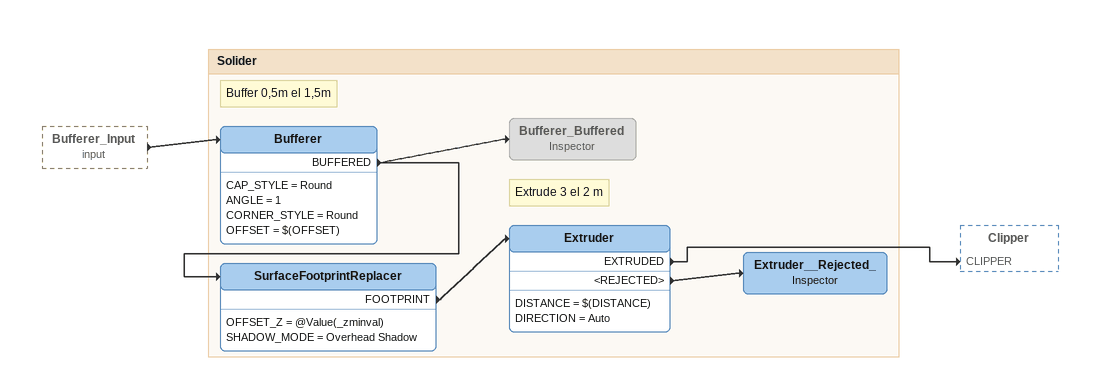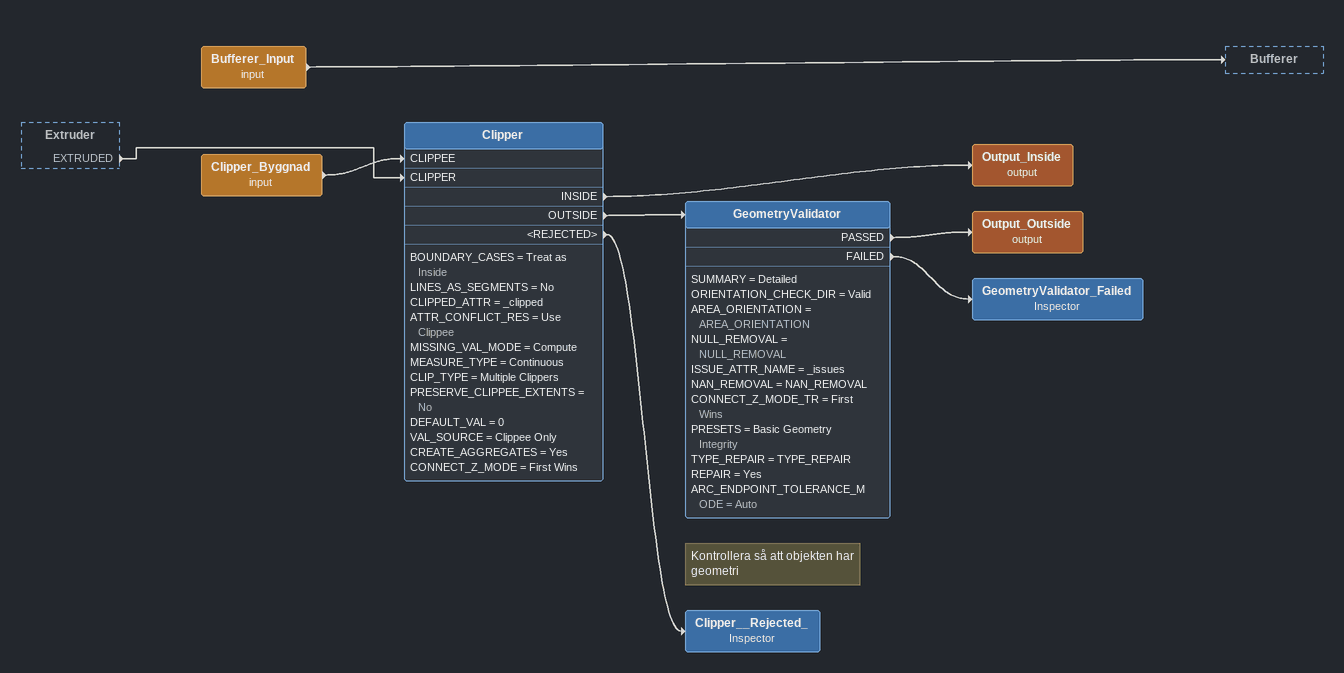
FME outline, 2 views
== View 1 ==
Bufferer_Input (input) [outside]
    -> Bufferer

Bookmark: Solider
Note: Buffer 0,5m el 1,5m
Bufferer
    CAP_STYLE = Round
    ANGLE = 1
    CORNER_STYLE = Round
    OFFSET = $(OFFSET)
    BUFFERED -> SurfaceFootprintReplacer
    BUFFERED -> Bufferer_Buffered
Bufferer_Buffered: Inspector [off]
SurfaceFootprintReplacer
    OFFSET_Z = @Value(_zminval)
    SHADOW_MODE = Overhead Shadow
    FOOTPRINT -> Extruder
Note: Extrude 3 el 2 m
Extruder
    DISTANCE = $(DISTANCE)
    DIRECTION = Auto
    EXTRUDED -> Clipper [CLIPPER]
    <REJECTED> -> Extruder__Rejected_
Extruder__Rejected_: Inspector

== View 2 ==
Extruder [outside]
    EXTRUDED -> Clipper [CLIPPER]
Bufferer_Input (input)
    -> Bufferer
Clipper_Byggnad (input)
    -> Clipper [CLIPPEE]
Clipper
    BOUNDARY_CASES = Treat as Inside
    LINES_AS_SEGMENTS = No
    CLIPPED_ATTR = _clipped
    ATTR_CONFLICT_RES = Use Clippee
    MISSING_VAL_MODE = Compute
    MEASURE_TYPE = Continuous
    CLIP_TYPE = Multiple Clippers
    PRESERVE_CLIPPEE_EXTENTS = No
    DEFAULT_VAL = 0
    VAL_SOURCE = Clippee Only
    CREATE_AGGREGATES = Yes
    CONNECT_Z_MODE = First Wins
    INSIDE -> Output_Inside (output)
    OUTSIDE -> GeometryValidator
    <REJECTED> -> Clipper__Rejected_
Output_Inside (output)
Note: Kontrollera så att objekten har geometri
GeometryValidator
    SUMMARY = Detailed
    ORIENTATION_CHECK_DIR = Valid
    AREA_ORIENTATION = AREA_ORIENTATION
    NULL_REMOVAL = NULL_REMOVAL
    ISSUE_ATTR_NAME = _issues
    NAN_REMOVAL = NAN_REMOVAL
    CONNECT_Z_MODE_TR = First Wins
    PRESETS = Basic Geometry Integrity
    TYPE_REPAIR = TYPE_REPAIR
    REPAIR = Yes
    ARC_ENDPOINT_TOLERANCE_MODE = Auto
    PASSED -> Output_Outside (output)
    FAILED -> GeometryValidator_Failed
Output_Outside (output)
GeometryValidator_Failed: Inspector
Clipper__Rejected_: Inspector
